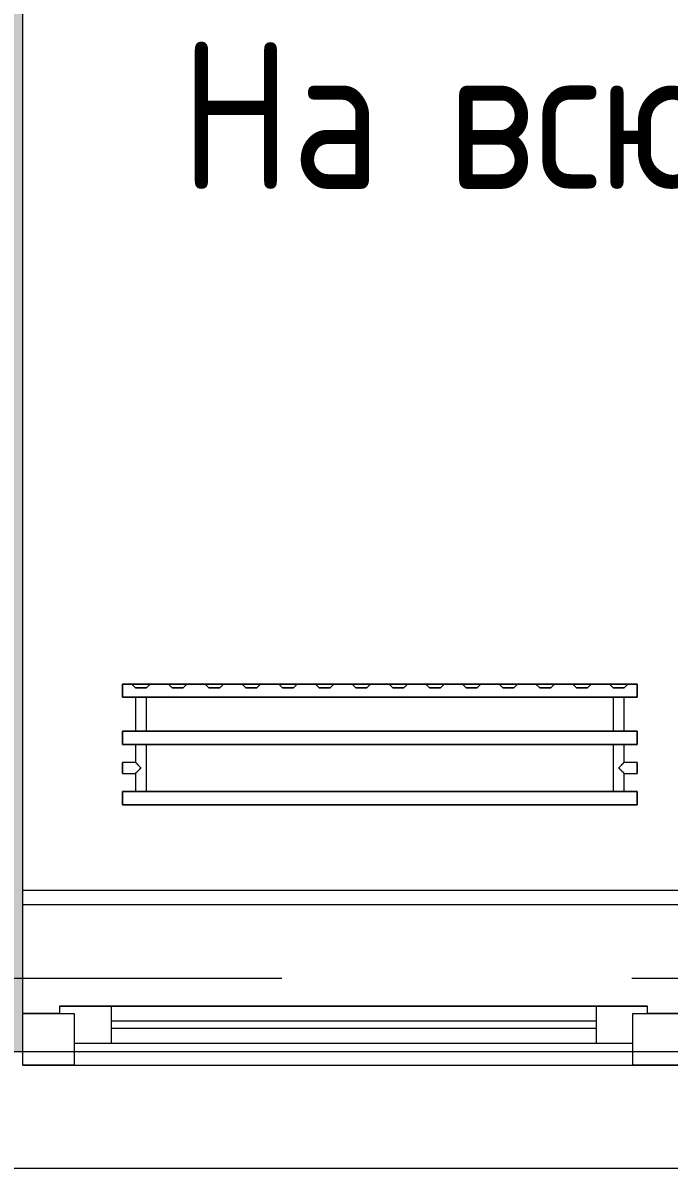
# Model space of a CAD drawing. Header units: millimetres. Extents: x -3129 to 197107, y -8553 to 29000.
# Drawn here: x 3730 to 4609, y -258 to 1299 of the extents above; entities that cross this region are included whole.
import ezdxf

# ---------------------------------------------------------------- set-up
doc = ezdxf.new("R2010")
doc.units = ezdxf.units.MM
doc.linetypes.add('Осевая', pattern=[3175, 635, -476.25, 1587.5, -476.25])
for name, color, linetype, lineweight in [('A-GLAZ', 7, 'Continuous', 9), ('A-WALL', 7, 'Continuous', 9), ('A-WALL-IDEN', 7, 'Continuous', 9), ('I-WALL', 7, 'Continuous', 9), ('Оси-2', 7, 'Осевая', 9)]:
    doc.layers.add(name, color=color, linetype=linetype, lineweight=lineweight)
doc.layers.add('M-EQPM-1', color=7, linetype='Continuous', lineweight=9, true_color=0xaaaaaa)
doc.styles.add('GOST Common_1', font='GOST_Common.ttf', dxfattribs={"width": 0.9, "height": 200})

# ---------------------------------------------------------------- blocks, each defined once
blk = doc.blocks.new('120_Окно_СКБ_1Ст - 120_Окно_СКБ_1Ст 900х2500_h_-22445987-План монтажа стен и перегородок 2 этажа  в осях 1-12')
at = {"layer": 'A-GLAZ'}
for p, q in [((-450, -127), (-450, -57)), ((-450, -57), (-380, -57)), ((450, -57), (-450, -57)), ((-380, -57), (-380, -127)), ((380, -127), (380, -57)), ((380, -57), (450, -57)), ((450, -57), (450, -127)), ((380, -87), (-380, -87)), ((-380, -87), (-380, -127)), ((-330, -137), (-330, -87)), ((330, -137), (330, -87)), ((380, -127), (380, -87)), ((-330, -107), (330, -107)), ((330, -117), (-330, -117)), ((-380, -127), (-450, -127)), ((-450, -127), (-400, -127)), ((-380, -127), (-400, -127)), ((-400, -127), (-400, -137)), ((-400, -137), (400, -137)), ((400, -137), (-400, -137)), ((450, -127), (380, -127)), ((400, -127), (380, -127)), ((400, -127), (450, -127)), ((400, -137), (400, -127))]:
    blk.add_line(p, q, dxfattribs=at)
blk = doc.blocks.new('radiator_prado_classic_z_tip_30_po exemplyaru - Classic Z Тип 30-500-30677903-План монтажа стен и перегородок 2 этажа  в осях 1-12')
at = {"layer": 'M-EQPM-1'}
for p, q in [((0, -64), (0, -82)), ((0, -64), (700, -64)), ((700, -64), (0, -64)), ((0, -82), (0, -64)), ((700, -82), (700, -64)), ((700, -64), (700, -82)), ((0, -82), (700, -82)), ((17.5, -82), (0, -82)), ((17.5, -82), (17.5, -106.5)), ((17.5, -82), (17.5, -106.5)), ((17.5, -82), (32.5, -82)), ((21.3, -82), (17.5, -82)), ((17.5, -82), (25, -82)), ((32.5, -82), (17.5, -82)), ((31.5, -82), (18.5, -82)), ((32.5, -82), (21.3, -82)), ((25, -82), (32.5, -82)), ((32.5, -145.7), (32.5, -82)), ((32.5, -146), (32.5, -82)), ((667.5, -82), (32.5, -82)), ((667.5, -82), (667.5, -146)), ((667.5, -82), (667.5, -145.7)), ((667.5, -82), (669.7, -82)), ((682.5, -82), (667.5, -82)), ((667.5, -82), (682.5, -82)), ((682.5, -82), (667.5, -82)), ((681.5, -82), (668.5, -82)), ((669.7, -82), (682.5, -82)), ((682.5, -106.5), (682.5, -82)), ((682.5, -106.5), (682.5, -82)), ((700, -82), (682.5, -82)), ((17.5, -106.5), (0, -106.5)), ((17.5, -106.5), (0, -106.5)), ((0, -121.5), (0, -106.5)), ((0, -106.5), (0, -106.8)), ((0, -106.8), (0, -121.2)), ((0, -106.8), (0, -108.7)), ((0, -108.7), (0, -106.8)), ((0, -106.8), (0, -106.8)), ((0, -108.7), (0, -110.3)), ((0, -110.3), (0, -108.7)), ((700, -106.5), (682.5, -106.5)), ((700, -106.5), (682.5, -106.5)), ((700, -106.8), (700, -106.5)), ((700, -106.5), (700, -121.5)), ((700, -106.8), (700, -106.5)), ((700, -106.5), (700, -106.8)), ((700, -121.2), (700, -106.8)), ((700, -121.2), (700, -106.8)), ((700, -106.8), (700, -121.2)), ((0, -110.3), (0, -112.1)), ((0, -112.1), (0, -110.3)), ((0, -112.1), (0, -114)), ((0, -114), (0, -112.1)), ((0, -114), (0, -115.9)), ((0, -115.9), (0, -114)), ((0, -115.9), (0, -117.8)), ((0, -117.8), (0, -115.9)), ((0, -117.8), (0, -119.3)), ((0, -119.3), (0, -117.8)), ((0, -119.3), (0, -120.5)), ((0, -120.5), (0, -119.3)), ((0, -120.5), (0, -121.2)), ((0, -121.2), (0, -120.5)), ((0, -121.2), (0, -121.5)), ((0, -121.2), (0, -121.2)), ((0, -121.5), (17.5, -121.5)), ((0, -121.5), (17.5, -121.5)), ((17.5, -121.5), (17.5, -146)), ((17.5, -121.5), (17.5, -146)), ((682.5, -146), (682.5, -121.5)), ((682.5, -121.5), (700, -121.5)), ((682.5, -146), (682.5, -121.5)), ((682.5, -121.5), (700, -121.5)), ((700, -121.5), (700, -121.2)), ((700, -121.5), (700, -121.2)), ((700, -121.2), (700, -121.5)), ((0, -146), (0, -164)), ((700, -146), (0, -146)), ((0, -146), (17.5, -146)), ((0, -164), (0, -146)), ((32.5, -146), (17.5, -146)), ((17.5, -146), (32.2, -146)), ((18.5, -146), (17.5, -146)), ((17.5, -146), (32.5, -146)), ((23.1, -146), (18.5, -146)), ((18.5, -146), (31.5, -146)), ((32.5, -146), (23.1, -146)), ((32.2, -146), (32.5, -146)), ((32.5, -146), (32.5, -145.7)), ((32.5, -146), (667.5, -146)), ((667.5, -145.7), (667.5, -146)), ((680.3, -146), (667.5, -146)), ((667.5, -146), (682.5, -146)), ((682.5, -146), (667.5, -146)), ((667.5, -146), (682.5, -146)), ((668.5, -146), (681.5, -146)), ((682.5, -146), (680.3, -146)), ((682.5, -146), (700, -146)), ((700, -164), (700, -146)), ((700, -146), (700, -164)), ((0, -164), (700, -164)), ((17.5, -164), (0, -164)), ((17.5, -164), (17.5, -210)), ((17.5, -164), (17.5, -210)), ((17.5, -164), (32.5, -164)), ((32.5, -164), (17.5, -164)), ((17.5, -164), (30.3, -164)), ((32.5, -164), (17.5, -164)), ((31.5, -164), (18.5, -164)), ((30.3, -164), (31.5, -164)), ((31.5, -164), (32.5, -164)), ((32.5, -210), (32.5, -164)), ((32.5, -210), (32.5, -164)), ((667.5, -164), (32.5, -164)), ((667.5, -164), (667.5, -210)), ((667.5, -164), (667.5, -210)), ((667.5, -164), (668.5, -164)), ((682.5, -164), (667.5, -164)), ((667.5, -164), (682.5, -164)), ((682.5, -164), (667.5, -164)), ((668.5, -164), (673.1, -164)), ((681.5, -164), (668.5, -164)), ((673.1, -164), (680.3, -164)), ((680.3, -164), (682.5, -164)), ((682.5, -210), (682.5, -164)), ((682.5, -210), (682.5, -164)), ((700, -164), (682.5, -164)), ((700, -210), (0, -210)), ((0, -210), (0, -228)), ((0, -228), (0, -210)), ((0, -210), (17.5, -210)), ((18.5, -210), (17.5, -210)), ((17.5, -210), (32.5, -210)), ((32.5, -210), (17.5, -210)), ((17.5, -210), (32.5, -210)), ((25, -210), (18.5, -210)), ((18.5, -210), (31.5, -210)), ((26.9, -210), (25, -210)), ((28.7, -210), (26.9, -210)), ((32.2, -210), (28.7, -210)), ((32.5, -210), (32.2, -210)), ((32.5, -210), (667.5, -210)), ((682.5, -210), (667.5, -210)), ((667.5, -210), (682.5, -210)), ((668.5, -210), (667.5, -210)), ((667.5, -210), (682.5, -210)), ((669.7, -210), (668.5, -210)), ((668.5, -210), (681.5, -210)), ((671.2, -210), (669.7, -210)), ((673.1, -210), (671.2, -210)), ((675, -210), (673.1, -210)), ((676.9, -210), (675, -210)), ((678.7, -210), (676.9, -210)), ((680.3, -210), (678.7, -210)), ((681.5, -210), (680.3, -210)), ((682.2, -210), (681.5, -210)), ((682.5, -210), (682.2, -210)), ((682.5, -210), (700, -210)), ((700, -228), (700, -210)), ((700, -210), (700, -228)), ((0, -228), (700, -228)), ((12.5, -228), (0, -228)), ((17.5, -223), (12.5, -228)), ((17.5, -223), (12.5, -228)), ((37.5, -228), (12.5, -228)), ((37.5, -228), (12.5, -228)), ((12.5, -228), (37.5, -228)), ((17.5, -223), (32.5, -223)), ((32.5, -223), (17.5, -223)), ((37.5, -228), (32.5, -223)), ((32.5, -223), (37.5, -228)), ((62.5, -228), (37.5, -228)), ((67.5, -223), (62.5, -228)), ((67.5, -223), (62.5, -228)), ((87.5, -228), (62.5, -228)), ((87.5, -228), (62.5, -228)), ((62.5, -228), (87.5, -228)), ((67.5, -223), (82.5, -223)), ((82.5, -223), (67.5, -223)), ((87.5, -228), (82.5, -223)), ((82.5, -223), (87.5, -228)), ((112.5, -228), (87.5, -228)), ((117.5, -223), (112.5, -228)), ((117.5, -223), (112.5, -228)), ((137.5, -228), (112.5, -228)), ((137.5, -228), (112.5, -228)), ((112.5, -228), (137.5, -228)), ((117.5, -223), (132.5, -223)), ((132.5, -223), (117.5, -223)), ((137.5, -228), (132.5, -223)), ((132.5, -223), (137.5, -228)), ((162.5, -228), (137.5, -228)), ((167.5, -223), (162.5, -228)), ((167.5, -223), (162.5, -228)), ((187.5, -228), (162.5, -228)), ((187.5, -228), (162.5, -228)), ((162.5, -228), (187.5, -228)), ((167.5, -223), (182.5, -223)), ((182.5, -223), (167.5, -223)), ((187.5, -228), (182.5, -223)), ((182.5, -223), (187.5, -228)), ((212.5, -228), (187.5, -228)), ((217.5, -223), (212.5, -228)), ((217.5, -223), (212.5, -228)), ((237.5, -228), (212.5, -228)), ((237.5, -228), (212.5, -228)), ((212.5, -228), (237.5, -228)), ((217.5, -223), (232.5, -223)), ((232.5, -223), (217.5, -223)), ((237.5, -228), (232.5, -223)), ((232.5, -223), (237.5, -228)), ((262.5, -228), (237.5, -228)), ((267.5, -223), (262.5, -228)), ((267.5, -223), (262.5, -228)), ((287.5, -228), (262.5, -228)), ((287.5, -228), (262.5, -228)), ((262.5, -228), (287.5, -228)), ((267.5, -223), (282.5, -223)), ((282.5, -223), (267.5, -223)), ((287.5, -228), (282.5, -223)), ((282.5, -223), (287.5, -228)), ((312.5, -228), (287.5, -228)), ((317.5, -223), (312.5, -228)), ((317.5, -223), (312.5, -228)), ((337.5, -228), (312.5, -228)), ((337.5, -228), (312.5, -228)), ((312.5, -228), (337.5, -228)), ((317.5, -223), (332.5, -223)), ((332.5, -223), (317.5, -223)), ((337.5, -228), (332.5, -223)), ((332.5, -223), (337.5, -228)), ((362.5, -228), (337.5, -228)), ((367.5, -223), (362.5, -228)), ((367.5, -223), (362.5, -228)), ((387.5, -228), (362.5, -228)), ((387.5, -228), (362.5, -228)), ((362.5, -228), (387.5, -228)), ((367.5, -223), (382.5, -223)), ((382.5, -223), (367.5, -223)), ((387.5, -228), (382.5, -223)), ((382.5, -223), (387.5, -228)), ((412.5, -228), (387.5, -228)), ((417.5, -223), (412.5, -228)), ((417.5, -223), (412.5, -228)), ((437.5, -228), (412.5, -228)), ((437.5, -228), (412.5, -228)), ((412.5, -228), (437.5, -228)), ((417.5, -223), (432.5, -223)), ((432.5, -223), (417.5, -223)), ((437.5, -228), (432.5, -223)), ((432.5, -223), (437.5, -228)), ((462.5, -228), (437.5, -228)), ((467.5, -223), (462.5, -228)), ((467.5, -223), (462.5, -228)), ((487.5, -228), (462.5, -228)), ((487.5, -228), (462.5, -228)), ((462.5, -228), (487.5, -228)), ((467.5, -223), (482.5, -223)), ((482.5, -223), (467.5, -223)), ((487.5, -228), (482.5, -223)), ((482.5, -223), (487.5, -228)), ((512.5, -228), (487.5, -228)), ((517.5, -223), (512.5, -228)), ((517.5, -223), (512.5, -228)), ((537.5, -228), (512.5, -228)), ((537.5, -228), (512.5, -228)), ((512.5, -228), (537.5, -228)), ((517.5, -223), (532.5, -223)), ((532.5, -223), (517.5, -223)), ((537.5, -228), (532.5, -223)), ((532.5, -223), (537.5, -228)), ((562.5, -228), (537.5, -228)), ((567.5, -223), (562.5, -228)), ((567.5, -223), (562.5, -228)), ((587.5, -228), (562.5, -228)), ((587.5, -228), (562.5, -228)), ((562.5, -228), (587.5, -228)), ((567.5, -223), (582.5, -223)), ((582.5, -223), (567.5, -223)), ((587.5, -228), (582.5, -223)), ((582.5, -223), (587.5, -228)), ((612.5, -228), (587.5, -228)), ((617.5, -223), (612.5, -228)), ((612.5, -228), (617.5, -223)), ((637.5, -228), (612.5, -228)), ((637.5, -228), (612.5, -228)), ((612.5, -228), (637.5, -228)), ((617.5, -223), (632.5, -223)), ((632.5, -223), (617.5, -223)), ((637.5, -228), (632.5, -223)), ((632.5, -223), (637.5, -228)), ((662.5, -228), (637.5, -228)), ((667.5, -223), (662.5, -228)), ((667.5, -223), (662.5, -228)), ((687.5, -228), (662.5, -228)), ((687.5, -228), (662.5, -228)), ((662.5, -228), (687.5, -228)), ((667.5, -223), (682.5, -223)), ((682.5, -223), (667.5, -223)), ((687.5, -228), (682.5, -223)), ((682.5, -223), (687.5, -228)), ((700, -228), (687.5, -228))]:
    blk.add_line(p, q, dxfattribs=at)
for points, knots in [([(17.8, -106.8), (17.7, -106.7), (17.7, -106.7), (17.5, -106.5), (17.5, -106.5), (17.5, -106.5)], [0.8571429, 0.8571429, 0.8571429, 0.8571429, 0.8928571, 0.9285714, 1, 1, 1, 1]), ([(17.5, -106.5), (17.5, -106.5), (17.5, -106.5), (17.7, -106.7), (17.7, -106.7), (17.8, -106.8)], [0, 0, 0, 0, 0.0714286, 0.1071429, 0.1428571, 0.1428571, 0.1428571, 0.1428571]), ([(17.5, -106.5), (17.5, -106.5), (17.5, -106.5), (17.7, -106.7), (17.7, -106.7), (17.8, -106.8)], [0, 0, 0, 0, 0.0714286, 0.1071429, 0.1428571, 0.1428571, 0.1428571, 0.1428571]), ([(25, -114), (24.5, -113.5), (23.6, -112.6), (22.4, -111.4), (21.6, -110.6), (21.1, -110.1), (20.8, -109.8), (20.5, -109.5), (20.2, -109.2), (19.8, -108.9), (19.6, -108.6), (19.3, -108.3), (19, -108), (18.7, -107.7), (18.5, -107.5), (18.3, -107.3), (18.1, -107.1), (17.9, -106.9), (17.8, -106.8), (17.7, -106.7), (17.5, -106.5), (17.5, -106.5), (17.5, -106.5)], [0, 0, 0, 0, 0.142857, 0.285714, 0.357143, 0.392857, 0.428571, 0.464286, 0.5, 0.535714, 0.571429, 0.607143, 0.642857, 0.678571, 0.714286, 0.75, 0.785714, 0.821429, 0.857143, 0.892857, 0.928571, 1, 1, 1, 1]), ([(17.8, -106.8), (17.8, -106.8), (17.9, -106.9), (18.1, -107.1), (18.3, -107.3), (18.5, -107.5), (18.7, -107.7), (19, -108), (19.3, -108.3), (19.6, -108.6), (19.9, -108.8), (20.3, -109.3), (20.6, -109.6), (20.8, -109.8)], [0.1428571, 0.1428571, 0.1428571, 0.1428571, 0.1785714, 0.2142857, 0.25, 0.2857143, 0.3214286, 0.3571429, 0.3928571, 0.4285714, 0.4642857, 0.5, 0.5714286, 0.5714286, 0.5714286, 0.5714286]), ([(17.8, -106.8), (17.8, -106.8), (17.9, -106.9), (18.1, -107.1), (18.3, -107.3), (18.5, -107.5), (18.7, -107.7), (19, -108), (19.3, -108.3), (19.6, -108.6), (19.8, -108.9), (20.3, -109.3), (20.7, -109.7), (21.1, -110.1), (21.6, -110.6), (21.9, -110.9), (22.1, -111.1)], [0.1428571, 0.1428571, 0.1428571, 0.1428571, 0.1785714, 0.2142857, 0.25, 0.2857143, 0.3214286, 0.3571429, 0.3928571, 0.4285714, 0.4642857, 0.5, 0.5714286, 0.6071429, 0.6428571, 0.7142857, 0.7142857, 0.7142857, 0.7142857]), ([(675, -114), (675.5, -113.5), (676.4, -112.6), (677.6, -111.4), (678.4, -110.6), (678.9, -110.1), (679.2, -109.8), (679.5, -109.5), (679.8, -109.2), (680.1, -108.8), (680.4, -108.6), (680.7, -108.3), (681, -108), (681.3, -107.7), (681.5, -107.5), (681.7, -107.3), (681.9, -107.1), (682.1, -106.9), (682.2, -106.8), (682.3, -106.7), (682.5, -106.5), (682.5, -106.5), (682.5, -106.5)], [0, 0, 0, 0, 0.142857, 0.285714, 0.357143, 0.392857, 0.428571, 0.464286, 0.5, 0.535714, 0.571429, 0.607143, 0.642857, 0.678571, 0.714286, 0.75, 0.785714, 0.821429, 0.857143, 0.892857, 0.928571, 1, 1, 1, 1]), ([(682.2, -106.8), (682.2, -106.8), (682.1, -106.9), (681.9, -107.1), (681.7, -107.3), (681.5, -107.5), (681.3, -107.7), (681, -108), (680.7, -108.3), (680.4, -108.6), (680.1, -108.8), (679.7, -109.3), (679.3, -109.7), (678.9, -110.1), (678.4, -110.6), (678.1, -110.9), (677.9, -111.1)], [0.1428571, 0.1428571, 0.1428571, 0.1428571, 0.1785714, 0.2142857, 0.25, 0.2857143, 0.3214286, 0.3571429, 0.3928571, 0.4285714, 0.4642857, 0.5, 0.5714286, 0.6071429, 0.6428571, 0.7142857, 0.7142857, 0.7142857, 0.7142857]), ([(677.9, -111.1), (678.1, -110.9), (678.4, -110.6), (678.9, -110.1), (679.2, -109.8), (679.5, -109.5), (679.8, -109.2), (680.1, -108.8), (680.4, -108.6), (680.7, -108.3), (681, -108), (681.3, -107.7), (681.5, -107.5), (681.7, -107.3), (681.9, -107.1), (682.1, -106.9), (682.2, -106.8), (682.2, -106.8)], [0.2857143, 0.2857143, 0.2857143, 0.2857143, 0.3571429, 0.3928571, 0.4285714, 0.4642857, 0.5, 0.5357143, 0.5714286, 0.6071429, 0.6428571, 0.6785714, 0.7142857, 0.75, 0.7857143, 0.8214286, 0.8571429, 0.8571429, 0.8571429, 0.8571429]), ([(680.4, -108.6), (680.3, -108.7), (680.1, -108.8), (679.7, -109.3), (679.3, -109.7), (678.9, -110.1), (678.4, -110.6), (678.1, -110.9), (677.9, -111.1)], [0.4285714, 0.4285714, 0.4285714, 0.4285714, 0.4642857, 0.5, 0.5714286, 0.6071429, 0.6428571, 0.7142857, 0.7142857, 0.7142857, 0.7142857]), ([(682.5, -106.5), (682.5, -106.5), (682.5, -106.5), (682.3, -106.7), (682.3, -106.7), (682.2, -106.8)], [0, 0, 0, 0, 0.0714286, 0.1071429, 0.1428571, 0.1428571, 0.1428571, 0.1428571]), ([(682.5, -106.5), (682.5, -106.5), (682.5, -106.5), (682.3, -106.7), (682.3, -106.7), (682.2, -106.8)], [0, 0, 0, 0, 0.0714286, 0.1071429, 0.1428571, 0.1428571, 0.1428571, 0.1428571]), ([(682.2, -106.8), (682.3, -106.7), (682.3, -106.7), (682.5, -106.5), (682.5, -106.5), (682.5, -106.5)], [0.8571429, 0.8571429, 0.8571429, 0.8571429, 0.8928571, 0.9285714, 1, 1, 1, 1]), ([(17.5, -121.5), (17.5, -121.5), (17.5, -121.5), (17.7, -121.3), (17.8, -121.2), (17.9, -121.1), (18.1, -120.9), (18.3, -120.7), (18.5, -120.5), (18.7, -120.3), (19, -120), (19.3, -119.7), (19.6, -119.4), (19.8, -119.1), (20.3, -118.7), (20.7, -118.3), (21.1, -117.9), (21.6, -117.4), (22.4, -116.6), (23.6, -115.4), (24.5, -114.5), (25, -114)], [0, 0, 0, 0, 0.071429, 0.107143, 0.142857, 0.178571, 0.214286, 0.25, 0.285714, 0.321429, 0.357143, 0.392857, 0.428571, 0.464286, 0.5, 0.571429, 0.607143, 0.642857, 0.714286, 0.857143, 1, 1, 1, 1]), ([(17.5, -121.5), (17.5, -121.5), (17.5, -121.5), (17.7, -121.3), (17.7, -121.3), (17.8, -121.2)], [0, 0, 0, 0, 0.0714286, 0.1071429, 0.1428571, 0.1428571, 0.1428571, 0.1428571]), ([(17.8, -121.2), (17.7, -121.3), (17.7, -121.3), (17.5, -121.5), (17.5, -121.5), (17.5, -121.5)], [0.8571429, 0.8571429, 0.8571429, 0.8571429, 0.8928571, 0.9285714, 1, 1, 1, 1]), ([(17.8, -121.2), (17.7, -121.3), (17.7, -121.3), (17.5, -121.5), (17.5, -121.5), (17.5, -121.5)], [0.8571429, 0.8571429, 0.8571429, 0.8571429, 0.8928571, 0.9285714, 1, 1, 1, 1]), ([(23.6, -115.4), (23.1, -115.9), (22.4, -116.6), (21.6, -117.4), (21.1, -117.9), (20.8, -118.2), (20.5, -118.5), (20.2, -118.8), (19.8, -119.1), (19.6, -119.4), (19.3, -119.7), (19, -120), (18.7, -120.3), (18.5, -120.5), (18.3, -120.7), (18.1, -120.9), (17.9, -121.1), (17.8, -121.2), (17.8, -121.2)], [0.1428571, 0.1428571, 0.1428571, 0.1428571, 0.2857143, 0.3571429, 0.3928571, 0.4285714, 0.4642857, 0.5, 0.5357143, 0.5714286, 0.6071429, 0.6428571, 0.6785714, 0.7142857, 0.75, 0.7857143, 0.8214286, 0.8571429, 0.8571429, 0.8571429, 0.8571429]), ([(17.8, -121.2), (17.8, -121.2), (17.9, -121.1), (18.1, -120.9), (18.3, -120.7), (18.5, -120.5), (18.7, -120.3), (19, -120), (19.3, -119.7), (19.6, -119.4), (19.9, -119.2), (20.3, -118.7), (20.6, -118.4), (20.8, -118.2)], [0.1428571, 0.1428571, 0.1428571, 0.1428571, 0.1785714, 0.2142857, 0.25, 0.2857143, 0.3214286, 0.3571429, 0.3928571, 0.4285714, 0.4642857, 0.5, 0.5714286, 0.5714286, 0.5714286, 0.5714286]), ([(22.1, -111.1), (21.9, -110.9), (21.6, -110.6), (21.1, -110.1), (20.9, -109.9), (20.8, -109.8)], [0.2857143, 0.2857143, 0.2857143, 0.2857143, 0.3571429, 0.3928571, 0.4285714, 0.4285714, 0.4285714, 0.4285714]), ([(20.8, -109.8), (20.9, -109.9), (21.1, -110.1), (21.6, -110.6), (21.9, -110.9), (22.1, -111.1)], [0.5714286, 0.5714286, 0.5714286, 0.5714286, 0.6071429, 0.6428571, 0.7142857, 0.7142857, 0.7142857, 0.7142857]), ([(20.8, -118.2), (20.9, -118.1), (21.1, -117.9), (21.6, -117.4), (21.9, -117.1), (22.1, -116.9)], [0.5714286, 0.5714286, 0.5714286, 0.5714286, 0.6071429, 0.6428571, 0.7142857, 0.7142857, 0.7142857, 0.7142857]), ([(22.1, -116.9), (21.9, -117.1), (21.6, -117.4), (21.1, -117.9), (20.9, -118.1), (20.8, -118.2)], [0.2857143, 0.2857143, 0.2857143, 0.2857143, 0.3571429, 0.3928571, 0.4285714, 0.4285714, 0.4285714, 0.4285714]), ([(682.5, -121.5), (682.5, -121.5), (682.5, -121.5), (682.3, -121.3), (682.2, -121.2), (682.1, -121.1), (681.9, -120.9), (681.7, -120.7), (681.5, -120.5), (681.3, -120.3), (681, -120), (680.7, -119.7), (680.4, -119.4), (680.1, -119.2), (679.7, -118.7), (679.3, -118.3), (678.9, -117.9), (678.4, -117.4), (677.6, -116.6), (676.4, -115.4), (675.5, -114.5), (675, -114)], [0, 0, 0, 0, 0.071429, 0.107143, 0.142857, 0.178571, 0.214286, 0.25, 0.285714, 0.321429, 0.357143, 0.392857, 0.428571, 0.464286, 0.5, 0.571429, 0.607143, 0.642857, 0.714286, 0.857143, 1, 1, 1, 1]), ([(676.4, -115.4), (676.9, -115.9), (677.6, -116.6), (678.4, -117.4), (678.9, -117.9), (679.2, -118.2), (679.5, -118.5), (679.8, -118.8), (680.1, -119.2), (680.4, -119.4), (680.7, -119.7), (681, -120), (681.3, -120.3), (681.4, -120.4), (681.5, -120.5)], [0.1428571, 0.1428571, 0.1428571, 0.1428571, 0.2857143, 0.3571429, 0.3928571, 0.4285714, 0.4642857, 0.5, 0.5357143, 0.5714286, 0.6071429, 0.6428571, 0.6785714, 0.7142857, 0.7142857, 0.7142857, 0.7142857]), ([(676.4, -115.4), (676.9, -115.9), (677.6, -116.6), (678.4, -117.4), (678.9, -117.9), (679.2, -118.2), (679.5, -118.5), (679.8, -118.8), (680.1, -119.2), (680.4, -119.4), (680.7, -119.7), (681, -120), (681.3, -120.3), (681.5, -120.5), (681.7, -120.7), (681.9, -120.9), (682.1, -121.1), (682.2, -121.2), (682.2, -121.2)], [0.1428571, 0.1428571, 0.1428571, 0.1428571, 0.2857143, 0.3571429, 0.3928571, 0.4285714, 0.4642857, 0.5, 0.5357143, 0.5714286, 0.6071429, 0.6428571, 0.6785714, 0.7142857, 0.75, 0.7857143, 0.8214286, 0.8571429, 0.8571429, 0.8571429, 0.8571429]), ([(682.2, -121.2), (682.2, -121.2), (682.1, -121.1), (681.9, -120.9), (681.7, -120.7), (681.5, -120.5), (681.3, -120.3), (681, -120), (680.7, -119.7), (680.4, -119.4), (680.1, -119.2), (679.7, -118.7), (679.3, -118.3), (678.9, -117.9), (678.4, -117.4), (677.6, -116.6), (676.9, -115.9), (676.4, -115.4)], [0.1428571, 0.1428571, 0.1428571, 0.1428571, 0.1785714, 0.2142857, 0.25, 0.2857143, 0.3214286, 0.3571429, 0.3928571, 0.4285714, 0.4642857, 0.5, 0.5714286, 0.6071429, 0.6428571, 0.7142857, 0.8571429, 0.8571429, 0.8571429, 0.8571429]), ([(682.2, -121.2), (682.3, -121.3), (682.3, -121.3), (682.5, -121.5), (682.5, -121.5), (682.5, -121.5)], [0.8571429, 0.8571429, 0.8571429, 0.8571429, 0.8928571, 0.9285714, 1, 1, 1, 1]), ([(682.2, -121.2), (682.3, -121.3), (682.3, -121.3), (682.5, -121.5), (682.5, -121.5), (682.5, -121.5)], [0.8571429, 0.8571429, 0.8571429, 0.8571429, 0.8928571, 0.9285714, 1, 1, 1, 1]), ([(682.5, -121.5), (682.5, -121.5), (682.5, -121.5), (682.3, -121.3), (682.3, -121.3), (682.2, -121.2)], [0, 0, 0, 0, 0.0714286, 0.1071429, 0.1428571, 0.1428571, 0.1428571, 0.1428571])]:
    blk.add_open_spline(points, degree=3, knots=knots, dxfattribs=at)
for points in [[(20.8, -109.8), (20.7, -109.7), (20.5, -109.5), (20.2, -109.2), (19.9, -108.8), (19.6, -108.6), (19.3, -108.3), (19, -108), (18.7, -107.7), (18.5, -107.5), (18.3, -107.3), (18.1, -107.1), (17.9, -106.9), (17.8, -106.8), (17.8, -106.8)], [(681.5, -107.5), (681.4, -107.6), (681.3, -107.7), (681, -108), (680.7, -108.3), (680.5, -108.5), (680.4, -108.6)], [(682.2, -106.8), (682.2, -106.8), (682.1, -106.9), (681.9, -107.1), (681.7, -107.3), (681.6, -107.4), (681.5, -107.5)], [(19.6, -119.4), (19.5, -119.5), (19.3, -119.7), (19, -120), (18.7, -120.3), (18.5, -120.5), (18.3, -120.7), (18.1, -120.9), (17.9, -121.1), (17.8, -121.2), (17.8, -121.2)], [(20.8, -118.2), (20.7, -118.3), (20.5, -118.5), (20.2, -118.8), (19.9, -119.2), (19.7, -119.3), (19.6, -119.4)], [(23.6, -112.6), (23.1, -112.1), (22.6, -111.6), (22.1, -111.1)], [(22.1, -111.1), (22.6, -111.6), (23.1, -112.1), (23.6, -112.6)], [(22.1, -111.1), (22.6, -111.6), (23.6, -112.6), (24.5, -113.5), (25, -114)], [(22.1, -116.9), (22.6, -116.4), (23.1, -115.9), (23.6, -115.4)], [(23.6, -115.4), (23.1, -115.9), (22.6, -116.4), (22.1, -116.9)], [(25, -114), (24.5, -113.5), (24, -113), (23.6, -112.6)], [(23.6, -112.6), (24, -113), (24.5, -113.5), (25, -114)], [(23.6, -115.4), (24, -115), (24.5, -114.5), (25, -114)], [(25, -114), (24.5, -114.5), (24, -115), (23.6, -115.4)], [(25, -114), (24.5, -114.5), (24, -115), (23.6, -115.4)], [(677.9, -111.1), (677.4, -111.6), (676.4, -112.6), (675.5, -113.5), (675, -114)], [(677.9, -111.1), (677.4, -111.6), (676.4, -112.6), (675.5, -113.5), (675, -114)], [(675, -114), (675.5, -113.5), (676.4, -112.6), (677.4, -111.6), (677.9, -111.1)], [(675, -114), (675.5, -114.5), (676, -115), (676.4, -115.4)], [(675, -114), (675.5, -114.5), (676, -115), (676.4, -115.4)], [(676.4, -115.4), (676, -115), (675.5, -114.5), (675, -114)], [(681.5, -120.5), (681.6, -120.6), (681.7, -120.7), (681.9, -120.9), (682.1, -121.1), (682.2, -121.2), (682.2, -121.2)]]:
    blk.add_open_spline(points, degree=3, dxfattribs=at)

msp = doc.modelspace()

# ---------------------------------------------------------------- hatches: boundary and pattern name
at = {"layer": 'I-WALL'}
h = msp.add_hatch(dxfattribs=at)
h.set_pattern_fill('FP_15', color=256, style=0, pattern_type=2)
h.set_pattern_definition([(45, (0, 0), (-57.0246, 57.0246), []), (45, (57.025, 0), (-57.0246, 57.0246), [100.806, -20.161, 3.353, -16.808])])
h.paths.add_polyline_path([(3730, -100), (3730, 7900), (3510, 7900), (3510, -100)])

# ---------------------------------------------------------------- linework, layer by layer
at = {"layer": 'A-WALL'}
for p, q in [((12160, 100), (3730, 100)), ((18160, -100), (-110, -100)), ((-268, -258), (18160, -258))]:
    msp.add_line(p, q, dxfattribs=at)
at = {"layer": 'I-WALL'}
for p, q in [((3730, -100), (3730, 7700)), ((3730, 120), (6810, 120))]:
    msp.add_line(p, q, dxfattribs=at)
at = {"layer": 'Оси-2'}
msp.add_line((272.4, 0), (35990, 0), dxfattribs=at)

# ---------------------------------------------------------------- block references
at = {"layer": 'A-GLAZ', "rotation": 180}
msp.add_blockref('120_Окно_СКБ_1Ст - 120_Окно_СКБ_1Ст 900х2500_h_-22445987-План монтажа стен и перегородок 2 этажа  в осях 1-12', (4180, -175), dxfattribs=at)
at = {"layer": 'M-EQPM-1', "rotation": 180}
msp.add_blockref('radiator_prado_classic_z_tip_30_po exemplyaru - Classic Z Тип 30-500-30677903-План монтажа стен и перегородок 2 этажа  в осях 1-12', (4565.7, 172), dxfattribs=at)

# ---------------------------------------------------------------- texts
at = {"layer": 'A-WALL-IDEN', "char_height": 200, "attachment_point": 1, "style": 'GOST Common_1'}
for s, insert, width in [('На', (3943.8, 1273.2), 360.759), ('\\fGOST Common|b0|i0|c204|p34|;\\W.9; ', (4241.5, 1273.2), 79.367), ('всю', (4307, 1273.2), 476.202)]:
    msp.add_mtext(s, dxfattribs=dict(at, insert=insert, width=width))

doc.saveas('drawing.dxf')
